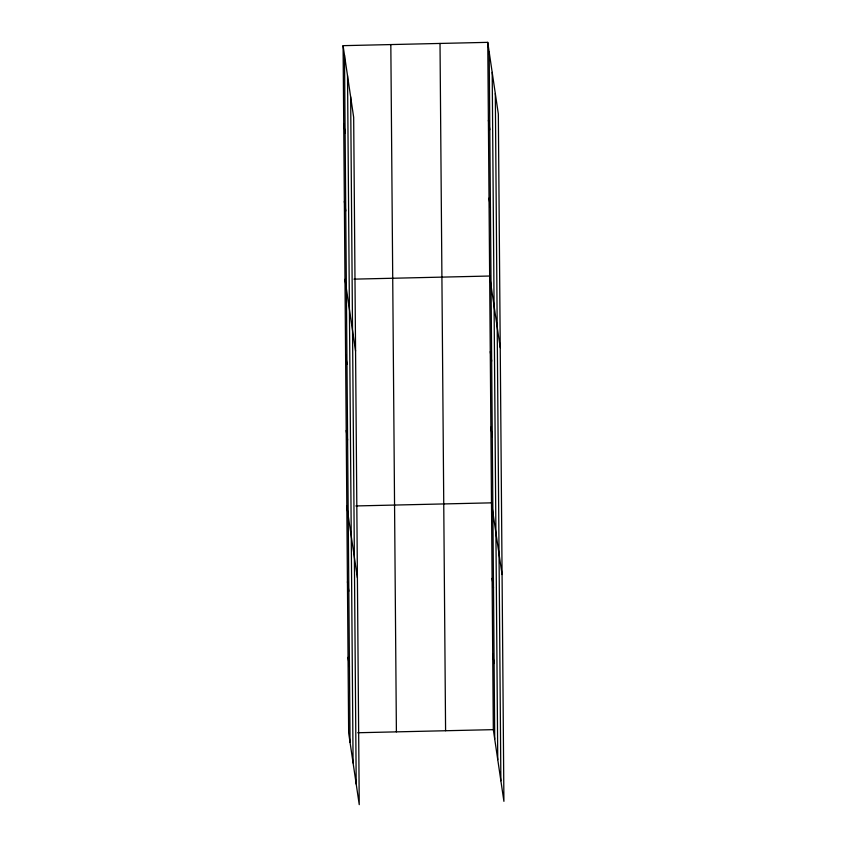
<?xml version="1.0" encoding="UTF-8"?>
<svg xmlns="http://www.w3.org/2000/svg" width="847" height="847" viewBox="0 0 847 847"><rect width="100%" height="100%" fill="white"/><g stroke="black" fill="none" stroke-linecap="round" stroke-linejoin="round"><path stroke-width="1.27" d="M343.088 45.664L353.675 117.352L359.244 804.65L348.657 732.962L343.088 45.664L487.756 42.35L498.343 114.038L503.912 801.336L493.325 729.648L487.756 42.35M354.014 279.139L489.651 276.027L500.238 347.715M355.846 505.945L491.482 502.843L502.07 574.531M357.688 732.75L493.325 729.648M488.391 120.242L489.788 129.718M489.026 198.134L490.424 207.61M490.265 351.632L491.662 361.108M490.879 427.237L492.276 436.713M492.096 578.437L493.494 587.913M492.71 654.043L494.108 663.519M343.723 123.556L345.121 133.032M344.348 201.448L345.756 210.924M344.983 279.341L355.571 351.039M345.597 354.946L346.995 364.422M346.201 430.551L347.609 440.027M346.815 506.157L357.402 577.845M347.429 581.751L348.826 591.227M348.043 657.357L349.44 666.833M495.315 93.509L500.873 780.807M492.192 72.355L497.75 759.653M489.164 51.826L494.722 739.124M440.017 43.441L445.586 730.739M390.827 44.573L396.396 731.872M350.647 96.823L356.206 784.121M347.524 75.669L353.083 762.967M344.485 55.14L350.055 742.438"/></g></svg>
